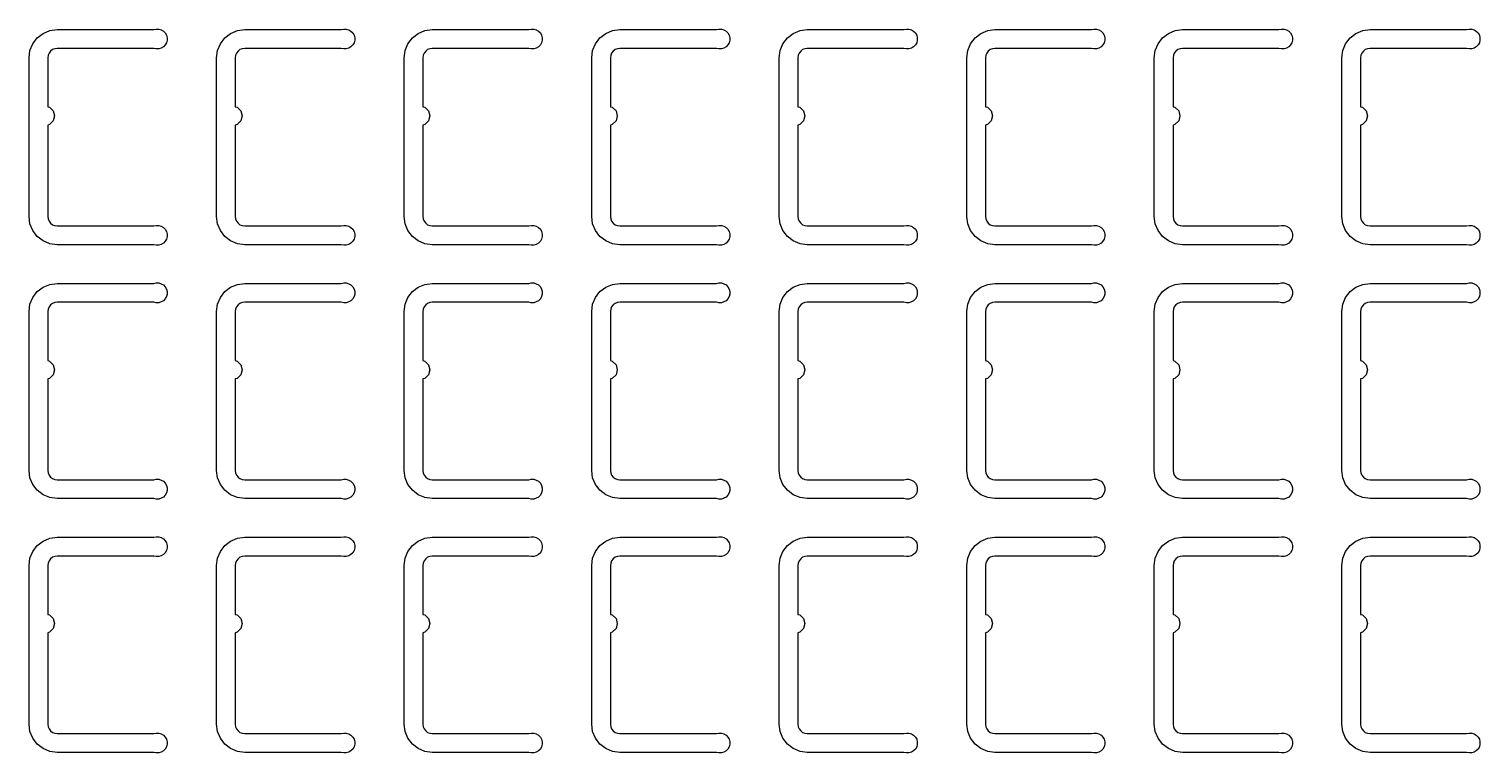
# Model space of a CAD drawing. Extents: x 11 to 212, y 11 to 212.
# Drawn here: x 107.91 to 121.56, y 92.27 to 99.08 of the extents above; entities that cross this region are included whole.
import ezdxf

# ---------------------------------------------------------------- set-up
doc = ezdxf.new("R2010")
doc.units = 0
doc.layers.add('L4', color=7, linetype='continuous')

msp = doc.modelspace()

# ---------------------------------------------------------------- linework, layer by layer
at = {"layer": 'L4'}
for points in [[(109.079, 97.229), (109.103, 97.235), (109.127, 97.234), (109.15, 97.227), (109.17, 97.215), (109.187, 97.198), (109.199, 97.177), (109.205, 97.153), (109.205, 97.129), (109.199, 97.106), (109.187, 97.085), (109.17, 97.068), (109.15, 97.055), (109.127, 97.048), (109.103, 97.048), (109.079, 97.053), (108.171, 97.053), (108.102, 97.062), (108.038, 97.088), (107.983, 97.13), (107.941, 97.185), (107.915, 97.249), (107.906, 97.318), (107.906, 98.812), (107.915, 98.88), (107.941, 98.944), (107.983, 98.999), (108.038, 99.041), (108.102, 99.067), (108.171, 99.076), (109.079, 99.076), (109.103, 99.082), (109.127, 99.081), (109.15, 99.074), (109.17, 99.062), (109.187, 99.045), (109.199, 99.024), (109.205, 99), (109.205, 98.976), (109.199, 98.953), (109.187, 98.932), (109.17, 98.915), (109.15, 98.902), (109.127, 98.895), (109.103, 98.895), (109.079, 98.9), (108.171, 98.9), (108.148, 98.897), (108.126, 98.888), (108.108, 98.874), (108.094, 98.856), (108.085, 98.835), (108.082, 98.812), (108.082, 98.351), (108.1, 98.346), (108.134, 98.312), (108.147, 98.265), (108.134, 98.218), (108.1, 98.183), (108.082, 98.178), (108.082, 97.318), (108.085, 97.295), (108.094, 97.274), (108.108, 97.255), (108.126, 97.241), (108.148, 97.232), (108.171, 97.229)], [(110.844, 97.229), (110.867, 97.235), (110.891, 97.234), (110.914, 97.227), (110.935, 97.215), (110.952, 97.198), (110.964, 97.177), (110.97, 97.153), (110.97, 97.129), (110.964, 97.106), (110.952, 97.085), (110.935, 97.068), (110.914, 97.055), (110.891, 97.048), (110.867, 97.048), (110.844, 97.053), (109.935, 97.053), (109.867, 97.062), (109.803, 97.088), (109.748, 97.13), (109.706, 97.185), (109.68, 97.249), (109.671, 97.318), (109.671, 98.812), (109.68, 98.88), (109.706, 98.944), (109.748, 98.999), (109.803, 99.041), (109.867, 99.067), (109.935, 99.076), (110.844, 99.076), (110.867, 99.082), (110.891, 99.081), (110.914, 99.074), (110.935, 99.062), (110.952, 99.045), (110.964, 99.024), (110.97, 99), (110.97, 98.976), (110.964, 98.953), (110.952, 98.932), (110.935, 98.915), (110.914, 98.902), (110.891, 98.895), (110.867, 98.895), (110.844, 98.9), (109.935, 98.9), (109.912, 98.897), (109.891, 98.888), (109.873, 98.874), (109.859, 98.856), (109.85, 98.835), (109.847, 98.812), (109.847, 98.351), (109.865, 98.346), (109.899, 98.312), (109.912, 98.265), (109.899, 98.218), (109.865, 98.183), (109.847, 98.178), (109.847, 97.318), (109.85, 97.295), (109.859, 97.274), (109.873, 97.255), (109.891, 97.241), (109.912, 97.232), (109.935, 97.229)], [(112.608, 97.229), (112.632, 97.235), (112.656, 97.234), (112.679, 97.227), (112.7, 97.215), (112.717, 97.198), (112.728, 97.177), (112.735, 97.153), (112.735, 97.129), (112.728, 97.106), (112.717, 97.085), (112.7, 97.068), (112.679, 97.055), (112.656, 97.048), (112.632, 97.048), (112.608, 97.053), (111.7, 97.053), (111.631, 97.062), (111.568, 97.088), (111.513, 97.13), (111.471, 97.185), (111.444, 97.249), (111.435, 97.318), (111.435, 98.812), (111.444, 98.88), (111.471, 98.944), (111.513, 98.999), (111.568, 99.041), (111.631, 99.067), (111.7, 99.076), (112.608, 99.076), (112.632, 99.082), (112.656, 99.081), (112.679, 99.074), (112.7, 99.062), (112.717, 99.045), (112.728, 99.024), (112.735, 99), (112.735, 98.976), (112.728, 98.953), (112.717, 98.932), (112.7, 98.915), (112.679, 98.902), (112.656, 98.895), (112.632, 98.895), (112.608, 98.9), (111.7, 98.9), (111.677, 98.897), (111.656, 98.888), (111.638, 98.874), (111.624, 98.856), (111.615, 98.835), (111.612, 98.812), (111.612, 98.351), (111.629, 98.346), (111.664, 98.312), (111.676, 98.265), (111.664, 98.218), (111.629, 98.183), (111.612, 98.178), (111.612, 97.318), (111.615, 97.295), (111.624, 97.274), (111.638, 97.255), (111.656, 97.241), (111.677, 97.232), (111.7, 97.229)], [(114.373, 97.229), (114.397, 97.235), (114.421, 97.234), (114.444, 97.227), (114.464, 97.215), (114.481, 97.198), (114.493, 97.177), (114.499, 97.153), (114.499, 97.129), (114.493, 97.106), (114.481, 97.085), (114.464, 97.068), (114.444, 97.055), (114.421, 97.048), (114.397, 97.048), (114.373, 97.053), (113.465, 97.053), (113.396, 97.062), (113.332, 97.088), (113.278, 97.13), (113.235, 97.185), (113.209, 97.249), (113.2, 97.318), (113.2, 98.812), (113.209, 98.88), (113.235, 98.944), (113.278, 98.999), (113.332, 99.041), (113.396, 99.067), (113.465, 99.076), (114.373, 99.076), (114.397, 99.082), (114.421, 99.081), (114.444, 99.074), (114.464, 99.062), (114.481, 99.045), (114.493, 99.024), (114.499, 99), (114.499, 98.976), (114.493, 98.953), (114.481, 98.932), (114.464, 98.915), (114.444, 98.902), (114.421, 98.895), (114.397, 98.895), (114.373, 98.9), (113.465, 98.9), (113.442, 98.897), (113.421, 98.888), (113.402, 98.874), (113.388, 98.856), (113.379, 98.835), (113.376, 98.812), (113.376, 98.351), (113.394, 98.346), (113.429, 98.312), (113.441, 98.265), (113.429, 98.218), (113.394, 98.183), (113.376, 98.178), (113.376, 97.318), (113.379, 97.295), (113.388, 97.274), (113.402, 97.255), (113.421, 97.241), (113.442, 97.232), (113.465, 97.229)], [(116.138, 97.229), (116.161, 97.235), (116.185, 97.234), (116.209, 97.227), (116.229, 97.215), (116.246, 97.198), (116.258, 97.177), (116.264, 97.153), (116.264, 97.129), (116.258, 97.106), (116.246, 97.085), (116.229, 97.068), (116.209, 97.055), (116.185, 97.048), (116.161, 97.048), (116.138, 97.053), (115.229, 97.053), (115.161, 97.062), (115.097, 97.088), (115.042, 97.13), (115, 97.185), (114.974, 97.249), (114.965, 97.318), (114.965, 98.812), (114.974, 98.88), (115, 98.944), (115.042, 98.999), (115.097, 99.041), (115.161, 99.067), (115.229, 99.076), (116.138, 99.076), (116.161, 99.082), (116.185, 99.081), (116.209, 99.074), (116.229, 99.062), (116.246, 99.045), (116.258, 99.024), (116.264, 99), (116.264, 98.976), (116.258, 98.953), (116.246, 98.932), (116.229, 98.915), (116.209, 98.902), (116.185, 98.895), (116.161, 98.895), (116.138, 98.9), (115.229, 98.9), (115.207, 98.897), (115.185, 98.888), (115.167, 98.874), (115.153, 98.856), (115.144, 98.835), (115.141, 98.812), (115.141, 98.351), (115.159, 98.346), (115.193, 98.312), (115.206, 98.265), (115.193, 98.218), (115.159, 98.183), (115.141, 98.178), (115.141, 97.318), (115.144, 97.295), (115.153, 97.274), (115.167, 97.255), (115.185, 97.241), (115.207, 97.232), (115.229, 97.229)], [(117.903, 97.229), (117.926, 97.235), (117.95, 97.234), (117.973, 97.227), (117.994, 97.215), (118.011, 97.198), (118.023, 97.177), (118.029, 97.153), (118.029, 97.129), (118.023, 97.106), (118.011, 97.085), (117.994, 97.068), (117.973, 97.055), (117.95, 97.048), (117.926, 97.048), (117.903, 97.053), (116.994, 97.053), (116.926, 97.062), (116.862, 97.088), (116.807, 97.13), (116.765, 97.185), (116.738, 97.249), (116.729, 97.318), (116.729, 98.812), (116.738, 98.88), (116.765, 98.944), (116.807, 98.999), (116.862, 99.041), (116.926, 99.067), (116.994, 99.076), (117.903, 99.076), (117.926, 99.082), (117.95, 99.081), (117.973, 99.074), (117.994, 99.062), (118.011, 99.045), (118.023, 99.024), (118.029, 99), (118.029, 98.976), (118.023, 98.953), (118.011, 98.932), (117.994, 98.915), (117.973, 98.902), (117.95, 98.895), (117.926, 98.895), (117.903, 98.9), (116.994, 98.9), (116.971, 98.897), (116.95, 98.888), (116.932, 98.874), (116.918, 98.856), (116.909, 98.835), (116.906, 98.812), (116.906, 98.351), (116.924, 98.346), (116.958, 98.312), (116.971, 98.265), (116.958, 98.218), (116.924, 98.183), (116.906, 98.178), (116.906, 97.318), (116.909, 97.295), (116.918, 97.274), (116.932, 97.255), (116.95, 97.241), (116.971, 97.232), (116.994, 97.229)], [(119.667, 97.229), (119.691, 97.235), (119.715, 97.234), (119.738, 97.227), (119.759, 97.215), (119.775, 97.198), (119.787, 97.177), (119.793, 97.153), (119.793, 97.129), (119.787, 97.106), (119.775, 97.085), (119.759, 97.068), (119.738, 97.055), (119.715, 97.048), (119.691, 97.048), (119.667, 97.053), (118.759, 97.053), (118.69, 97.062), (118.626, 97.088), (118.572, 97.13), (118.53, 97.185), (118.503, 97.249), (118.494, 97.318), (118.494, 98.812), (118.503, 98.88), (118.53, 98.944), (118.572, 98.999), (118.626, 99.041), (118.69, 99.067), (118.759, 99.076), (119.667, 99.076), (119.691, 99.082), (119.715, 99.081), (119.738, 99.074), (119.759, 99.062), (119.775, 99.045), (119.787, 99.024), (119.793, 99), (119.793, 98.976), (119.787, 98.953), (119.775, 98.932), (119.759, 98.915), (119.738, 98.902), (119.715, 98.895), (119.691, 98.895), (119.667, 98.9), (118.759, 98.9), (118.736, 98.897), (118.715, 98.888), (118.696, 98.874), (118.682, 98.856), (118.674, 98.835), (118.671, 98.812), (118.671, 98.351), (118.688, 98.346), (118.723, 98.312), (118.735, 98.265), (118.723, 98.218), (118.688, 98.183), (118.671, 98.178), (118.671, 97.318), (118.674, 97.295), (118.682, 97.274), (118.696, 97.255), (118.715, 97.241), (118.736, 97.232), (118.759, 97.229)], [(121.432, 97.229), (121.455, 97.235), (121.48, 97.234), (121.503, 97.227), (121.523, 97.215), (121.54, 97.198), (121.552, 97.177), (121.558, 97.153), (121.558, 97.129), (121.552, 97.106), (121.54, 97.085), (121.523, 97.068), (121.503, 97.055), (121.48, 97.048), (121.455, 97.048), (121.432, 97.053), (120.524, 97.053), (120.455, 97.062), (120.391, 97.088), (120.336, 97.13), (120.294, 97.185), (120.268, 97.249), (120.259, 97.318), (120.259, 98.812), (120.268, 98.88), (120.294, 98.944), (120.336, 98.999), (120.391, 99.041), (120.455, 99.067), (120.524, 99.076), (121.432, 99.076), (121.455, 99.082), (121.48, 99.081), (121.503, 99.074), (121.523, 99.062), (121.54, 99.045), (121.552, 99.024), (121.558, 99), (121.558, 98.976), (121.552, 98.953), (121.54, 98.932), (121.523, 98.915), (121.503, 98.902), (121.48, 98.895), (121.455, 98.895), (121.432, 98.9), (120.524, 98.9), (120.501, 98.897), (120.479, 98.888), (120.461, 98.874), (120.447, 98.856), (120.438, 98.835), (120.435, 98.812), (120.435, 98.351), (120.453, 98.346), (120.487, 98.312), (120.5, 98.265), (120.487, 98.218), (120.453, 98.183), (120.435, 98.178), (120.435, 97.318), (120.438, 97.295), (120.447, 97.274), (120.461, 97.255), (120.479, 97.241), (120.501, 97.232), (120.524, 97.229)], [(109.079, 94.841), (109.103, 94.847), (109.127, 94.846), (109.15, 94.839), (109.17, 94.827), (109.187, 94.809), (109.199, 94.788), (109.205, 94.765), (109.205, 94.741), (109.199, 94.718), (109.187, 94.697), (109.17, 94.679), (109.15, 94.667), (109.127, 94.66), (109.103, 94.659), (109.079, 94.665), (108.171, 94.665), (108.102, 94.674), (108.038, 94.7), (107.983, 94.742), (107.941, 94.797), (107.915, 94.861), (107.906, 94.929), (107.906, 96.424), (107.915, 96.492), (107.941, 96.556), (107.983, 96.611), (108.038, 96.653), (108.102, 96.679), (108.171, 96.688), (109.079, 96.688), (109.103, 96.694), (109.127, 96.693), (109.15, 96.686), (109.17, 96.674), (109.187, 96.656), (109.199, 96.635), (109.205, 96.612), (109.205, 96.588), (109.199, 96.565), (109.187, 96.544), (109.17, 96.526), (109.15, 96.514), (109.127, 96.507), (109.103, 96.506), (109.079, 96.512), (108.171, 96.512), (108.148, 96.509), (108.126, 96.5), (108.108, 96.486), (108.094, 96.468), (108.085, 96.446), (108.082, 96.424), (108.082, 95.963), (108.1, 95.958), (108.134, 95.924), (108.147, 95.876), (108.134, 95.829), (108.1, 95.795), (108.082, 95.79), (108.082, 94.929), (108.085, 94.907), (108.094, 94.885), (108.108, 94.867), (108.126, 94.853), (108.148, 94.844), (108.171, 94.841)], [(110.844, 94.841), (110.867, 94.847), (110.891, 94.846), (110.914, 94.839), (110.935, 94.827), (110.952, 94.809), (110.964, 94.788), (110.97, 94.765), (110.97, 94.741), (110.964, 94.718), (110.952, 94.697), (110.935, 94.679), (110.914, 94.667), (110.891, 94.66), (110.867, 94.659), (110.844, 94.665), (109.935, 94.665), (109.867, 94.674), (109.803, 94.7), (109.748, 94.742), (109.706, 94.797), (109.68, 94.861), (109.671, 94.929), (109.671, 96.424), (109.68, 96.492), (109.706, 96.556), (109.748, 96.611), (109.803, 96.653), (109.867, 96.679), (109.935, 96.688), (110.844, 96.688), (110.867, 96.694), (110.891, 96.693), (110.914, 96.686), (110.935, 96.674), (110.952, 96.656), (110.964, 96.635), (110.97, 96.612), (110.97, 96.588), (110.964, 96.565), (110.952, 96.544), (110.935, 96.526), (110.914, 96.514), (110.891, 96.507), (110.867, 96.506), (110.844, 96.512), (109.935, 96.512), (109.912, 96.509), (109.891, 96.5), (109.873, 96.486), (109.859, 96.468), (109.85, 96.446), (109.847, 96.424), (109.847, 95.963), (109.865, 95.958), (109.899, 95.924), (109.912, 95.876), (109.899, 95.829), (109.865, 95.795), (109.847, 95.79), (109.847, 94.929), (109.85, 94.907), (109.859, 94.885), (109.873, 94.867), (109.891, 94.853), (109.912, 94.844), (109.935, 94.841)], [(112.608, 94.841), (112.632, 94.847), (112.656, 94.846), (112.679, 94.839), (112.7, 94.827), (112.717, 94.809), (112.728, 94.788), (112.735, 94.765), (112.735, 94.741), (112.728, 94.718), (112.717, 94.697), (112.7, 94.679), (112.679, 94.667), (112.656, 94.66), (112.632, 94.659), (112.608, 94.665), (111.7, 94.665), (111.631, 94.674), (111.568, 94.7), (111.513, 94.742), (111.471, 94.797), (111.444, 94.861), (111.435, 94.929), (111.435, 96.424), (111.444, 96.492), (111.471, 96.556), (111.513, 96.611), (111.568, 96.653), (111.631, 96.679), (111.7, 96.688), (112.608, 96.688), (112.632, 96.694), (112.656, 96.693), (112.679, 96.686), (112.7, 96.674), (112.717, 96.656), (112.728, 96.635), (112.735, 96.612), (112.735, 96.588), (112.728, 96.565), (112.717, 96.544), (112.7, 96.526), (112.679, 96.514), (112.656, 96.507), (112.632, 96.506), (112.608, 96.512), (111.7, 96.512), (111.677, 96.509), (111.656, 96.5), (111.638, 96.486), (111.624, 96.468), (111.615, 96.446), (111.612, 96.424), (111.612, 95.963), (111.629, 95.958), (111.664, 95.924), (111.676, 95.876), (111.664, 95.829), (111.629, 95.795), (111.612, 95.79), (111.612, 94.929), (111.615, 94.907), (111.624, 94.885), (111.638, 94.867), (111.656, 94.853), (111.677, 94.844), (111.7, 94.841)], [(114.373, 94.841), (114.397, 94.847), (114.421, 94.846), (114.444, 94.839), (114.464, 94.827), (114.481, 94.809), (114.493, 94.788), (114.499, 94.765), (114.499, 94.741), (114.493, 94.718), (114.481, 94.697), (114.464, 94.679), (114.444, 94.667), (114.421, 94.66), (114.397, 94.659), (114.373, 94.665), (113.465, 94.665), (113.396, 94.674), (113.332, 94.7), (113.278, 94.742), (113.235, 94.797), (113.209, 94.861), (113.2, 94.929), (113.2, 96.424), (113.209, 96.492), (113.235, 96.556), (113.278, 96.611), (113.332, 96.653), (113.396, 96.679), (113.465, 96.688), (114.373, 96.688), (114.397, 96.694), (114.421, 96.693), (114.444, 96.686), (114.464, 96.674), (114.481, 96.656), (114.493, 96.635), (114.499, 96.612), (114.499, 96.588), (114.493, 96.565), (114.481, 96.544), (114.464, 96.526), (114.444, 96.514), (114.421, 96.507), (114.397, 96.506), (114.373, 96.512), (113.465, 96.512), (113.442, 96.509), (113.421, 96.5), (113.402, 96.486), (113.388, 96.468), (113.379, 96.446), (113.376, 96.424), (113.376, 95.963), (113.394, 95.958), (113.429, 95.924), (113.441, 95.876), (113.429, 95.829), (113.394, 95.795), (113.376, 95.79), (113.376, 94.929), (113.379, 94.907), (113.388, 94.885), (113.402, 94.867), (113.421, 94.853), (113.442, 94.844), (113.465, 94.841)], [(116.138, 94.841), (116.161, 94.847), (116.185, 94.846), (116.209, 94.839), (116.229, 94.827), (116.246, 94.809), (116.258, 94.788), (116.264, 94.765), (116.264, 94.741), (116.258, 94.718), (116.246, 94.697), (116.229, 94.679), (116.209, 94.667), (116.185, 94.66), (116.161, 94.659), (116.138, 94.665), (115.229, 94.665), (115.161, 94.674), (115.097, 94.7), (115.042, 94.742), (115, 94.797), (114.974, 94.861), (114.965, 94.929), (114.965, 96.424), (114.974, 96.492), (115, 96.556), (115.042, 96.611), (115.097, 96.653), (115.161, 96.679), (115.229, 96.688), (116.138, 96.688), (116.161, 96.694), (116.185, 96.693), (116.209, 96.686), (116.229, 96.674), (116.246, 96.656), (116.258, 96.635), (116.264, 96.612), (116.264, 96.588), (116.258, 96.565), (116.246, 96.544), (116.229, 96.526), (116.209, 96.514), (116.185, 96.507), (116.161, 96.506), (116.138, 96.512), (115.229, 96.512), (115.207, 96.509), (115.185, 96.5), (115.167, 96.486), (115.153, 96.468), (115.144, 96.446), (115.141, 96.424), (115.141, 95.963), (115.159, 95.958), (115.193, 95.924), (115.206, 95.876), (115.193, 95.829), (115.159, 95.795), (115.141, 95.79), (115.141, 94.929), (115.144, 94.907), (115.153, 94.885), (115.167, 94.867), (115.185, 94.853), (115.207, 94.844), (115.229, 94.841)], [(117.903, 94.841), (117.926, 94.847), (117.95, 94.846), (117.973, 94.839), (117.994, 94.827), (118.011, 94.809), (118.023, 94.788), (118.029, 94.765), (118.029, 94.741), (118.023, 94.718), (118.011, 94.697), (117.994, 94.679), (117.973, 94.667), (117.95, 94.66), (117.926, 94.659), (117.903, 94.665), (116.994, 94.665), (116.926, 94.674), (116.862, 94.7), (116.807, 94.742), (116.765, 94.797), (116.738, 94.861), (116.729, 94.929), (116.729, 96.424), (116.738, 96.492), (116.765, 96.556), (116.807, 96.611), (116.862, 96.653), (116.926, 96.679), (116.994, 96.688), (117.903, 96.688), (117.926, 96.694), (117.95, 96.693), (117.973, 96.686), (117.994, 96.674), (118.011, 96.656), (118.023, 96.635), (118.029, 96.612), (118.029, 96.588), (118.023, 96.565), (118.011, 96.544), (117.994, 96.526), (117.973, 96.514), (117.95, 96.507), (117.926, 96.506), (117.903, 96.512), (116.994, 96.512), (116.971, 96.509), (116.95, 96.5), (116.932, 96.486), (116.918, 96.468), (116.909, 96.446), (116.906, 96.424), (116.906, 95.963), (116.924, 95.958), (116.958, 95.924), (116.971, 95.876), (116.958, 95.829), (116.924, 95.795), (116.906, 95.79), (116.906, 94.929), (116.909, 94.907), (116.918, 94.885), (116.932, 94.867), (116.95, 94.853), (116.971, 94.844), (116.994, 94.841)], [(119.667, 94.841), (119.691, 94.847), (119.715, 94.846), (119.738, 94.839), (119.759, 94.827), (119.775, 94.809), (119.787, 94.788), (119.793, 94.765), (119.793, 94.741), (119.787, 94.718), (119.775, 94.697), (119.759, 94.679), (119.738, 94.667), (119.715, 94.66), (119.691, 94.659), (119.667, 94.665), (118.759, 94.665), (118.69, 94.674), (118.626, 94.7), (118.572, 94.742), (118.53, 94.797), (118.503, 94.861), (118.494, 94.929), (118.494, 96.424), (118.503, 96.492), (118.53, 96.556), (118.572, 96.611), (118.626, 96.653), (118.69, 96.679), (118.759, 96.688), (119.667, 96.688), (119.691, 96.694), (119.715, 96.693), (119.738, 96.686), (119.759, 96.674), (119.775, 96.656), (119.787, 96.635), (119.793, 96.612), (119.793, 96.588), (119.787, 96.565), (119.775, 96.544), (119.759, 96.526), (119.738, 96.514), (119.715, 96.507), (119.691, 96.506), (119.667, 96.512), (118.759, 96.512), (118.736, 96.509), (118.715, 96.5), (118.696, 96.486), (118.682, 96.468), (118.674, 96.446), (118.671, 96.424), (118.671, 95.963), (118.688, 95.958), (118.723, 95.924), (118.735, 95.876), (118.723, 95.829), (118.688, 95.795), (118.671, 95.79), (118.671, 94.929), (118.674, 94.907), (118.682, 94.885), (118.696, 94.867), (118.715, 94.853), (118.736, 94.844), (118.759, 94.841)], [(121.432, 94.841), (121.455, 94.847), (121.48, 94.846), (121.503, 94.839), (121.523, 94.827), (121.54, 94.809), (121.552, 94.788), (121.558, 94.765), (121.558, 94.741), (121.552, 94.718), (121.54, 94.697), (121.523, 94.679), (121.503, 94.667), (121.48, 94.66), (121.455, 94.659), (121.432, 94.665), (120.524, 94.665), (120.455, 94.674), (120.391, 94.7), (120.336, 94.742), (120.294, 94.797), (120.268, 94.861), (120.259, 94.929), (120.259, 96.424), (120.268, 96.492), (120.294, 96.556), (120.336, 96.611), (120.391, 96.653), (120.455, 96.679), (120.524, 96.688), (121.432, 96.688), (121.455, 96.694), (121.48, 96.693), (121.503, 96.686), (121.523, 96.674), (121.54, 96.656), (121.552, 96.635), (121.558, 96.612), (121.558, 96.588), (121.552, 96.565), (121.54, 96.544), (121.523, 96.526), (121.503, 96.514), (121.48, 96.507), (121.455, 96.506), (121.432, 96.512), (120.524, 96.512), (120.501, 96.509), (120.479, 96.5), (120.461, 96.486), (120.447, 96.468), (120.438, 96.446), (120.435, 96.424), (120.435, 95.963), (120.453, 95.958), (120.487, 95.924), (120.5, 95.876), (120.487, 95.829), (120.453, 95.795), (120.435, 95.79), (120.435, 94.929), (120.438, 94.907), (120.447, 94.885), (120.461, 94.867), (120.479, 94.853), (120.501, 94.844), (120.524, 94.841)], [(109.079, 92.453), (109.103, 92.458), (109.127, 92.458), (109.15, 92.451), (109.17, 92.438), (109.187, 92.421), (109.199, 92.4), (109.205, 92.377), (109.205, 92.353), (109.199, 92.329), (109.187, 92.308), (109.17, 92.291), (109.15, 92.279), (109.127, 92.272), (109.103, 92.271), (109.079, 92.276), (108.171, 92.276), (108.102, 92.285), (108.038, 92.312), (107.983, 92.354), (107.941, 92.409), (107.915, 92.473), (107.906, 92.541), (107.906, 94.035), (107.915, 94.104), (107.941, 94.168), (107.983, 94.222), (108.038, 94.265), (108.102, 94.291), (108.171, 94.3), (109.079, 94.3), (109.103, 94.305), (109.127, 94.305), (109.15, 94.298), (109.17, 94.285), (109.187, 94.268), (109.199, 94.247), (109.205, 94.224), (109.205, 94.2), (109.199, 94.176), (109.187, 94.155), (109.17, 94.138), (109.15, 94.126), (109.127, 94.119), (109.103, 94.118), (109.079, 94.124), (108.171, 94.124), (108.148, 94.121), (108.126, 94.112), (108.108, 94.098), (108.094, 94.079), (108.085, 94.058), (108.082, 94.035), (108.082, 93.574), (108.1, 93.57), (108.134, 93.535), (108.147, 93.488), (108.134, 93.441), (108.1, 93.407), (108.082, 93.402), (108.082, 92.541), (108.085, 92.518), (108.094, 92.497), (108.108, 92.479), (108.126, 92.465), (108.148, 92.456), (108.171, 92.453)], [(110.844, 92.453), (110.867, 92.458), (110.891, 92.458), (110.914, 92.451), (110.935, 92.438), (110.952, 92.421), (110.964, 92.4), (110.97, 92.377), (110.97, 92.353), (110.964, 92.329), (110.952, 92.308), (110.935, 92.291), (110.914, 92.279), (110.891, 92.272), (110.867, 92.271), (110.844, 92.276), (109.935, 92.276), (109.867, 92.285), (109.803, 92.312), (109.748, 92.354), (109.706, 92.409), (109.68, 92.473), (109.671, 92.541), (109.671, 94.035), (109.68, 94.104), (109.706, 94.168), (109.748, 94.222), (109.803, 94.265), (109.867, 94.291), (109.935, 94.3), (110.844, 94.3), (110.867, 94.305), (110.891, 94.305), (110.914, 94.298), (110.935, 94.285), (110.952, 94.268), (110.964, 94.247), (110.97, 94.224), (110.97, 94.2), (110.964, 94.176), (110.952, 94.155), (110.935, 94.138), (110.914, 94.126), (110.891, 94.119), (110.867, 94.118), (110.844, 94.124), (109.935, 94.124), (109.912, 94.121), (109.891, 94.112), (109.873, 94.098), (109.859, 94.079), (109.85, 94.058), (109.847, 94.035), (109.847, 93.574), (109.865, 93.57), (109.899, 93.535), (109.912, 93.488), (109.899, 93.441), (109.865, 93.407), (109.847, 93.402), (109.847, 92.541), (109.85, 92.518), (109.859, 92.497), (109.873, 92.479), (109.891, 92.465), (109.912, 92.456), (109.935, 92.453)], [(112.608, 92.453), (112.632, 92.458), (112.656, 92.458), (112.679, 92.451), (112.7, 92.438), (112.717, 92.421), (112.728, 92.4), (112.735, 92.377), (112.735, 92.353), (112.728, 92.329), (112.717, 92.308), (112.7, 92.291), (112.679, 92.279), (112.656, 92.272), (112.632, 92.271), (112.608, 92.276), (111.7, 92.276), (111.631, 92.285), (111.568, 92.312), (111.513, 92.354), (111.471, 92.409), (111.444, 92.473), (111.435, 92.541), (111.435, 94.035), (111.444, 94.104), (111.471, 94.168), (111.513, 94.222), (111.568, 94.265), (111.631, 94.291), (111.7, 94.3), (112.608, 94.3), (112.632, 94.305), (112.656, 94.305), (112.679, 94.298), (112.7, 94.285), (112.717, 94.268), (112.728, 94.247), (112.735, 94.224), (112.735, 94.2), (112.728, 94.176), (112.717, 94.155), (112.7, 94.138), (112.679, 94.126), (112.656, 94.119), (112.632, 94.118), (112.608, 94.124), (111.7, 94.124), (111.677, 94.121), (111.656, 94.112), (111.638, 94.098), (111.624, 94.079), (111.615, 94.058), (111.612, 94.035), (111.612, 93.574), (111.629, 93.57), (111.664, 93.535), (111.676, 93.488), (111.664, 93.441), (111.629, 93.407), (111.612, 93.402), (111.612, 92.541), (111.615, 92.518), (111.624, 92.497), (111.638, 92.479), (111.656, 92.465), (111.677, 92.456), (111.7, 92.453)], [(114.373, 92.453), (114.397, 92.458), (114.421, 92.458), (114.444, 92.451), (114.464, 92.438), (114.481, 92.421), (114.493, 92.4), (114.499, 92.377), (114.499, 92.353), (114.493, 92.329), (114.481, 92.308), (114.464, 92.291), (114.444, 92.279), (114.421, 92.272), (114.397, 92.271), (114.373, 92.276), (113.465, 92.276), (113.396, 92.285), (113.332, 92.312), (113.278, 92.354), (113.235, 92.409), (113.209, 92.473), (113.2, 92.541), (113.2, 94.035), (113.209, 94.104), (113.235, 94.168), (113.278, 94.222), (113.332, 94.265), (113.396, 94.291), (113.465, 94.3), (114.373, 94.3), (114.397, 94.305), (114.421, 94.305), (114.444, 94.298), (114.464, 94.285), (114.481, 94.268), (114.493, 94.247), (114.499, 94.224), (114.499, 94.2), (114.493, 94.176), (114.481, 94.155), (114.464, 94.138), (114.444, 94.126), (114.421, 94.119), (114.397, 94.118), (114.373, 94.124), (113.465, 94.124), (113.442, 94.121), (113.421, 94.112), (113.402, 94.098), (113.388, 94.079), (113.379, 94.058), (113.376, 94.035), (113.376, 93.574), (113.394, 93.57), (113.429, 93.535), (113.441, 93.488), (113.429, 93.441), (113.394, 93.407), (113.376, 93.402), (113.376, 92.541), (113.379, 92.518), (113.388, 92.497), (113.402, 92.479), (113.421, 92.465), (113.442, 92.456), (113.465, 92.453)], [(116.138, 92.453), (116.161, 92.458), (116.185, 92.458), (116.209, 92.451), (116.229, 92.438), (116.246, 92.421), (116.258, 92.4), (116.264, 92.377), (116.264, 92.353), (116.258, 92.329), (116.246, 92.308), (116.229, 92.291), (116.209, 92.279), (116.185, 92.272), (116.161, 92.271), (116.138, 92.276), (115.229, 92.276), (115.161, 92.285), (115.097, 92.312), (115.042, 92.354), (115, 92.409), (114.974, 92.473), (114.965, 92.541), (114.965, 94.035), (114.974, 94.104), (115, 94.168), (115.042, 94.222), (115.097, 94.265), (115.161, 94.291), (115.229, 94.3), (116.138, 94.3), (116.161, 94.305), (116.185, 94.305), (116.209, 94.298), (116.229, 94.285), (116.246, 94.268), (116.258, 94.247), (116.264, 94.224), (116.264, 94.2), (116.258, 94.176), (116.246, 94.155), (116.229, 94.138), (116.209, 94.126), (116.185, 94.119), (116.161, 94.118), (116.138, 94.124), (115.229, 94.124), (115.207, 94.121), (115.185, 94.112), (115.167, 94.098), (115.153, 94.079), (115.144, 94.058), (115.141, 94.035), (115.141, 93.574), (115.159, 93.57), (115.193, 93.535), (115.206, 93.488), (115.193, 93.441), (115.159, 93.407), (115.141, 93.402), (115.141, 92.541), (115.144, 92.518), (115.153, 92.497), (115.167, 92.479), (115.185, 92.465), (115.207, 92.456), (115.229, 92.453)], [(117.903, 92.453), (117.926, 92.458), (117.95, 92.458), (117.973, 92.451), (117.994, 92.438), (118.011, 92.421), (118.023, 92.4), (118.029, 92.377), (118.029, 92.353), (118.023, 92.329), (118.011, 92.308), (117.994, 92.291), (117.973, 92.279), (117.95, 92.272), (117.926, 92.271), (117.903, 92.276), (116.994, 92.276), (116.926, 92.285), (116.862, 92.312), (116.807, 92.354), (116.765, 92.409), (116.738, 92.473), (116.729, 92.541), (116.729, 94.035), (116.738, 94.104), (116.765, 94.168), (116.807, 94.222), (116.862, 94.265), (116.926, 94.291), (116.994, 94.3), (117.903, 94.3), (117.926, 94.305), (117.95, 94.305), (117.973, 94.298), (117.994, 94.285), (118.011, 94.268), (118.023, 94.247), (118.029, 94.224), (118.029, 94.2), (118.023, 94.176), (118.011, 94.155), (117.994, 94.138), (117.973, 94.126), (117.95, 94.119), (117.926, 94.118), (117.903, 94.124), (116.994, 94.124), (116.971, 94.121), (116.95, 94.112), (116.932, 94.098), (116.918, 94.079), (116.909, 94.058), (116.906, 94.035), (116.906, 93.574), (116.924, 93.57), (116.958, 93.535), (116.971, 93.488), (116.958, 93.441), (116.924, 93.407), (116.906, 93.402), (116.906, 92.541), (116.909, 92.518), (116.918, 92.497), (116.932, 92.479), (116.95, 92.465), (116.971, 92.456), (116.994, 92.453)], [(119.667, 92.453), (119.691, 92.458), (119.715, 92.458), (119.738, 92.451), (119.759, 92.438), (119.775, 92.421), (119.787, 92.4), (119.793, 92.377), (119.793, 92.353), (119.787, 92.329), (119.775, 92.308), (119.759, 92.291), (119.738, 92.279), (119.715, 92.272), (119.691, 92.271), (119.667, 92.276), (118.759, 92.276), (118.69, 92.285), (118.626, 92.312), (118.572, 92.354), (118.53, 92.409), (118.503, 92.473), (118.494, 92.541), (118.494, 94.035), (118.503, 94.104), (118.53, 94.168), (118.572, 94.222), (118.626, 94.265), (118.69, 94.291), (118.759, 94.3), (119.667, 94.3), (119.691, 94.305), (119.715, 94.305), (119.738, 94.298), (119.759, 94.285), (119.775, 94.268), (119.787, 94.247), (119.793, 94.224), (119.793, 94.2), (119.787, 94.176), (119.775, 94.155), (119.759, 94.138), (119.738, 94.126), (119.715, 94.119), (119.691, 94.118), (119.667, 94.124), (118.759, 94.124), (118.736, 94.121), (118.715, 94.112), (118.696, 94.098), (118.682, 94.079), (118.674, 94.058), (118.671, 94.035), (118.671, 93.574), (118.688, 93.57), (118.723, 93.535), (118.735, 93.488), (118.723, 93.441), (118.688, 93.407), (118.671, 93.402), (118.671, 92.541), (118.674, 92.518), (118.682, 92.497), (118.696, 92.479), (118.715, 92.465), (118.736, 92.456), (118.759, 92.453)], [(121.432, 92.453), (121.455, 92.458), (121.48, 92.458), (121.503, 92.451), (121.523, 92.438), (121.54, 92.421), (121.552, 92.4), (121.558, 92.377), (121.558, 92.353), (121.552, 92.329), (121.54, 92.308), (121.523, 92.291), (121.503, 92.279), (121.48, 92.272), (121.455, 92.271), (121.432, 92.276), (120.524, 92.276), (120.455, 92.285), (120.391, 92.312), (120.336, 92.354), (120.294, 92.409), (120.268, 92.473), (120.259, 92.541), (120.259, 94.035), (120.268, 94.104), (120.294, 94.168), (120.336, 94.222), (120.391, 94.265), (120.455, 94.291), (120.524, 94.3), (121.432, 94.3), (121.455, 94.305), (121.48, 94.305), (121.503, 94.298), (121.523, 94.285), (121.54, 94.268), (121.552, 94.247), (121.558, 94.224), (121.558, 94.2), (121.552, 94.176), (121.54, 94.155), (121.523, 94.138), (121.503, 94.126), (121.48, 94.119), (121.455, 94.118), (121.432, 94.124), (120.524, 94.124), (120.501, 94.121), (120.479, 94.112), (120.461, 94.098), (120.447, 94.079), (120.438, 94.058), (120.435, 94.035), (120.435, 93.574), (120.453, 93.57), (120.487, 93.535), (120.5, 93.488), (120.487, 93.441), (120.453, 93.407), (120.435, 93.402), (120.435, 92.541), (120.438, 92.518), (120.447, 92.497), (120.461, 92.479), (120.479, 92.465), (120.501, 92.456), (120.524, 92.453)]]:
    msp.add_lwpolyline(points, close=True, dxfattribs=at)

doc.saveas('drawing.dxf')
